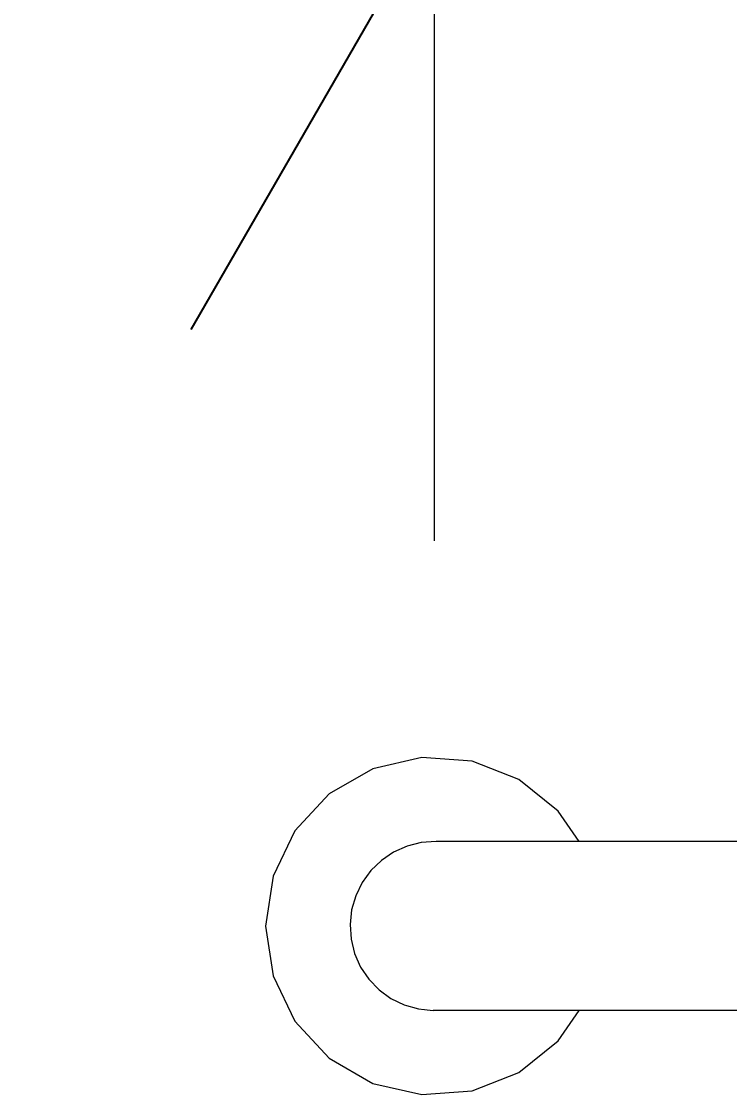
# Model space of a CAD drawing. Header units: millimetres. Extents: x 14397 to 67587, y -11631 to -8348.
# Drawn here: x 15281.1 to 15365, y -10442.4 to -10315.4 of the extents above; entities that cross this region are included whole.
import ezdxf

# ---------------------------------------------------------------- set-up
doc = ezdxf.new("R2010")
doc.units = ezdxf.units.MM
doc.header["$MEASUREMENT"] = 0
doc.linetypes.add('Wipeout_Contour', pattern=[1000, 0, -1000])
doc.layers.add('NewA-Ee_40_20-M_GeneralFFAndEInternalEquipment', color=7, linetype='Continuous')
doc.layers.add('NewA-Zz_20_20-D_DimensionDetail', color=7, linetype='Continuous')
doc.styles.add('GENERATED_STYLE_1', font='')
doc.styles.get('GENERATED_STYLE_1').set_extended_font_data('Arial')
doc.dimstyles.new('GENERATED_STYLE__1', dxfattribs={"dimtxt": 75, "dimasz": 76, "dimexe": 0.18, "dimexo": 300, "dimgap": 0.09, "dimtad": 1, "dimtih": 1, "dimtoh": 1, "dimdec": 0, "dimzin": 0, "dimdsep": 46, "dimtxsty": 'GENERATED_STYLE_1', "dimblk": 'ARROWHEAD_2', "dimblk1": 'ARROWHEAD_2', "dimblk2": 'ARROWHEAD_2', "dimcen": 0.09, "dimclrd": 6, "dimclre": 6, "dimclrt": 7, "dimazin": 0, "dimtfac": 1, "dimtdec": 4, "dimtmove": 0, "dimatfit": 3, "dimfxl": 0, "dimtolj": 1, "dimtzin": 0, "dimarcsym": 0})

# ---------------------------------------------------------------- blocks, each defined once
blk = doc.blocks.new('Section Elem_7_1', base_point=(6197.13, -111297.47))
at = {"color": 254, "linetype": 'Wipeout_Contour', "lineweight": 0, "ltscale": 74237.931093}
blk.add_wipeout([(15358.41, -10412.47), (15357.66, -10412.59), (15368.56, -10412.59), (15368.95, -10412.47)], dxfattribs=at).dxf.layer = 'NewA-Ee_40_20-M_GeneralFFAndEInternalEquipment'
at = {"color": 254, "linetype": 'Wipeout_Contour', "lineweight": 0, "ltscale": 74236.66632}
blk.add_wipeout([(15357.66, -10412.59), (15356.92, -10413.01), (15368.18, -10413.01), (15368.56, -10412.59)], dxfattribs=at).dxf.layer = 'NewA-Ee_40_20-M_GeneralFFAndEInternalEquipment'
at = {"color": 254, "linetype": 'Wipeout_Contour', "lineweight": 0, "ltscale": 74236.141508}
blk.add_wipeout([(15356.22, -10413.72), (15367.82, -10413.72), (15368.18, -10413.01), (15356.92, -10413.01)], dxfattribs=at).dxf.layer = 'NewA-Ee_40_20-M_GeneralFFAndEInternalEquipment'
at = {"color": 254, "linetype": 'Wipeout_Contour', "lineweight": 0, "ltscale": 74204.278618}
blk.add_wipeout([(15347.88, -10412.59), (15357.66, -10412.59), (15358.41, -10412.47), (15348.97, -10412.47)], dxfattribs=at).dxf.layer = 'NewA-Ee_40_20-M_GeneralFFAndEInternalEquipment'
at = {"color": 254, "linetype": 'Wipeout_Contour', "lineweight": 0, "ltscale": 74236.372685}
blk.add_wipeout([(15356.22, -10413.72), (15355.59, -10414.7), (15367.5, -10414.7), (15367.82, -10413.72)], dxfattribs=at).dxf.layer = 'NewA-Ee_40_20-M_GeneralFFAndEInternalEquipment'
at = {"layer": 'NewA-Ee_40_20-M_GeneralFFAndEInternalEquipment', "color": 1, "linetype": 'Continuous', "lineweight": 18}
blk.add_line((15368.95, -10412.47), (15358.41, -10412.47), dxfattribs=at)
at = {"color": 254, "linetype": 'Wipeout_Contour', "lineweight": 0, "ltscale": 74201.86892}
blk.add_wipeout([(15357.66, -10412.59), (15347.88, -10412.59), (15346.82, -10413.01), (15356.92, -10413.01)], dxfattribs=at).dxf.layer = 'NewA-Ee_40_20-M_GeneralFFAndEInternalEquipment'
at = {"color": 254, "linetype": 'Wipeout_Contour', "lineweight": 0, "ltscale": 74237.352942}
blk.add_wipeout([(15367.5, -10414.7), (15355.59, -10414.7), (15355.04, -10415.91), (15367.22, -10415.91)], dxfattribs=at).dxf.layer = 'NewA-Ee_40_20-M_GeneralFFAndEInternalEquipment'
at = {"color": 254, "linetype": 'Wipeout_Contour', "lineweight": 0, "ltscale": 74200.24843}
blk.add_wipeout([(15356.92, -10413.01), (15346.82, -10413.01), (15345.82, -10413.72), (15356.22, -10413.72)], dxfattribs=at).dxf.layer = 'NewA-Ee_40_20-M_GeneralFFAndEInternalEquipment'
at = {"color": 254, "linetype": 'Wipeout_Contour', "lineweight": 0, "ltscale": 74239.052631}
blk.add_wipeout([(15367.22, -10415.91), (15355.04, -10415.91), (15354.6, -10417.32), (15366.99, -10417.32)], dxfattribs=at).dxf.layer = 'NewA-Ee_40_20-M_GeneralFFAndEInternalEquipment'
at = {"color": 254, "linetype": 'Wipeout_Contour', "lineweight": 0, "ltscale": 74175.082065}
blk.add_wipeout([(15348.97, -10412.47), (15341.08, -10412.47), (15339.71, -10412.59), (15347.88, -10412.59)], dxfattribs=at).dxf.layer = 'NewA-Ee_40_20-M_GeneralFFAndEInternalEquipment'
at = {"color": 254, "linetype": 'Wipeout_Contour', "lineweight": 0, "ltscale": 74199.466498}
blk.add_wipeout([(15345.82, -10413.72), (15344.91, -10414.7), (15355.59, -10414.7), (15356.22, -10413.72)], dxfattribs=at).dxf.layer = 'NewA-Ee_40_20-M_GeneralFFAndEInternalEquipment'
at = {"color": 254, "linetype": 'Wipeout_Contour', "lineweight": 0, "ltscale": 74241.420243}
blk.add_wipeout([(15366.99, -10417.32), (15354.6, -10417.32), (15354.26, -10418.88), (15366.82, -10418.88)], dxfattribs=at).dxf.layer = 'NewA-Ee_40_20-M_GeneralFFAndEInternalEquipment'
at = {"layer": 'NewA-Ee_40_20-M_GeneralFFAndEInternalEquipment', "color": 1, "linetype": 'Continuous', "lineweight": 18}
blk.add_line((15358.41, -10412.47), (15348.97, -10412.47), dxfattribs=at)
at = {"color": 254, "linetype": 'Wipeout_Contour', "lineweight": 0, "ltscale": 74171.679194}
blk.add_wipeout([(15339.71, -10412.59), (15338.38, -10413.01), (15346.82, -10413.01), (15347.88, -10412.59)], dxfattribs=at).dxf.layer = 'NewA-Ee_40_20-M_GeneralFFAndEInternalEquipment'
at = {"color": 254, "linetype": 'Wipeout_Contour', "lineweight": 0, "ltscale": 74199.547018}
blk.add_wipeout([(15344.12, -10415.91), (15355.04, -10415.91), (15355.59, -10414.7), (15344.91, -10414.7)], dxfattribs=at).dxf.layer = 'NewA-Ee_40_20-M_GeneralFFAndEInternalEquipment'
at = {"color": 254, "linetype": 'Wipeout_Contour', "lineweight": 0, "ltscale": 74244.383958}
blk.add_wipeout([(15366.82, -10418.88), (15354.26, -10418.88), (15354.05, -10420.56), (15366.71, -10420.56)], dxfattribs=at).dxf.layer = 'NewA-Ee_40_20-M_GeneralFFAndEInternalEquipment'
at = {"color": 254, "linetype": 'Wipeout_Contour', "lineweight": 0, "ltscale": 74169.108252}
blk.add_wipeout([(15337.13, -10413.72), (15345.82, -10413.72), (15346.82, -10413.01), (15338.38, -10413.01)], dxfattribs=at).dxf.layer = 'NewA-Ee_40_20-M_GeneralFFAndEInternalEquipment'
at = {"color": 254, "linetype": 'Wipeout_Contour', "lineweight": 0, "ltscale": 74200.487685}
blk.add_wipeout([(15343.48, -10417.32), (15354.6, -10417.32), (15355.04, -10415.91), (15344.12, -10415.91)], dxfattribs=at).dxf.layer = 'NewA-Ee_40_20-M_GeneralFFAndEInternalEquipment'
at = {"color": 254, "linetype": 'Wipeout_Contour', "lineweight": 0, "ltscale": 74247.853821}
blk.add_wipeout([(15366.71, -10420.56), (15354.05, -10420.56), (15353.97, -10422.29), (15366.67, -10422.29)], dxfattribs=at).dxf.layer = 'NewA-Ee_40_20-M_GeneralFFAndEInternalEquipment'
at = {"color": 254, "linetype": 'Wipeout_Contour', "lineweight": 0, "ltscale": 74151.803085}
blk.add_wipeout([(15335.14, -10412.47), (15333.57, -10412.59), (15339.71, -10412.59), (15341.08, -10412.47)], dxfattribs=at).dxf.layer = 'NewA-Ee_40_20-M_GeneralFFAndEInternalEquipment'
at = {"color": 254, "linetype": 'Wipeout_Contour', "lineweight": 0, "ltscale": 74167.447481}
blk.add_wipeout([(15337.13, -10413.72), (15335.99, -10414.7), (15344.91, -10414.7), (15345.82, -10413.72)], dxfattribs=at).dxf.layer = 'NewA-Ee_40_20-M_GeneralFFAndEInternalEquipment'
at = {"color": 254, "linetype": 'Wipeout_Contour', "lineweight": 0, "ltscale": 74202.260047}
blk.add_wipeout([(15343, -10418.88), (15354.26, -10418.88), (15354.6, -10417.32), (15343.48, -10417.32)], dxfattribs=at).dxf.layer = 'NewA-Ee_40_20-M_GeneralFFAndEInternalEquipment'
at = {"color": 254, "linetype": 'Wipeout_Contour', "lineweight": 0, "ltscale": 74251.721077}
blk.add_wipeout([(15366.67, -10422.29), (15353.97, -10422.29), (15354.03, -10424.03), (15366.7, -10424.03)], dxfattribs=at).dxf.layer = 'NewA-Ee_40_20-M_GeneralFFAndEInternalEquipment'
at = {"color": 254, "linetype": 'Wipeout_Contour', "lineweight": 0, "ltscale": 92685.467673}
blk.add_wipeout([(15333.57, -10412.59), (15332.03, -10413.01), (15338.38, -10413.01), (15339.71, -10412.59), (15337.8, -10412.59)], dxfattribs=at).dxf.layer = 'NewA-Ee_40_20-M_GeneralFFAndEInternalEquipment'
at = {"color": 254, "linetype": 'Wipeout_Contour', "lineweight": 0, "ltscale": 74166.747519}
blk.add_wipeout([(15335.99, -10414.7), (15335, -10415.91), (15344.12, -10415.91), (15344.91, -10414.7)], dxfattribs=at).dxf.layer = 'NewA-Ee_40_20-M_GeneralFFAndEInternalEquipment'
at = {"color": 254, "linetype": 'Wipeout_Contour', "lineweight": 0, "ltscale": 74204.810358}
blk.add_wipeout([(15342.7, -10420.56), (15354.05, -10420.56), (15354.26, -10418.88), (15343, -10418.88)], dxfattribs=at).dxf.layer = 'NewA-Ee_40_20-M_GeneralFFAndEInternalEquipment'
at = {"color": 254, "linetype": 'Wipeout_Contour', "lineweight": 0, "ltscale": 74255.866513}
blk.add_wipeout([(15366.7, -10424.03), (15354.03, -10424.03), (15354.21, -10425.72), (15366.79, -10425.72)], dxfattribs=at).dxf.layer = 'NewA-Ee_40_20-M_GeneralFFAndEInternalEquipment'
at = {"color": 254, "linetype": 'Wipeout_Contour', "lineweight": 0, "ltscale": 74144.279646}
blk.add_wipeout([(15330.59, -10413.72), (15337.13, -10413.72), (15338.38, -10413.01), (15332.03, -10413.01)], dxfattribs=at).dxf.layer = 'NewA-Ee_40_20-M_GeneralFFAndEInternalEquipment'
at = {"color": 254, "linetype": 'Wipeout_Contour', "lineweight": 0, "ltscale": 74167.029774}
blk.add_wipeout([(15335, -10415.91), (15334.2, -10417.32), (15343.48, -10417.32), (15344.12, -10415.91)], dxfattribs=at).dxf.layer = 'NewA-Ee_40_20-M_GeneralFFAndEInternalEquipment'
at = {"color": 254, "linetype": 'Wipeout_Contour', "lineweight": 0, "ltscale": 74208.061196}
blk.add_wipeout([(15342.59, -10422.29), (15353.97, -10422.29), (15354.05, -10420.56), (15342.7, -10420.56)], dxfattribs=at).dxf.layer = 'NewA-Ee_40_20-M_GeneralFFAndEInternalEquipment'
at = {"color": 254, "linetype": 'Wipeout_Contour', "lineweight": 0, "ltscale": 74260.169082}
blk.add_wipeout([(15366.79, -10425.72), (15354.21, -10425.72), (15354.52, -10427.32), (15366.95, -10427.32)], dxfattribs=at).dxf.layer = 'NewA-Ee_40_20-M_GeneralFFAndEInternalEquipment'
at = {"color": 254, "linetype": 'Wipeout_Contour', "lineweight": 0, "ltscale": 74135.607144}
blk.add_wipeout([(15331.46, -10412.47), (15329.75, -10412.59), (15333.57, -10412.59), (15335.14, -10412.47)], dxfattribs=at).dxf.layer = 'NewA-Ee_40_20-M_GeneralFFAndEInternalEquipment'
at = {"color": 254, "linetype": 'Wipeout_Contour', "lineweight": 0, "ltscale": 74141.918163}
blk.add_wipeout([(15329.28, -10414.7), (15335.99, -10414.7), (15337.13, -10413.72), (15330.59, -10413.72)], dxfattribs=at).dxf.layer = 'NewA-Ee_40_20-M_GeneralFFAndEInternalEquipment'
at = {"color": 254, "linetype": 'Wipeout_Contour', "lineweight": 0, "ltscale": 74168.285796}
blk.add_wipeout([(15333.6, -10418.88), (15343, -10418.88), (15343.48, -10417.32), (15334.2, -10417.32)], dxfattribs=at).dxf.layer = 'NewA-Ee_40_20-M_GeneralFFAndEInternalEquipment'
at = {"color": 254, "linetype": 'Wipeout_Contour', "lineweight": 0, "ltscale": 74211.910437}
blk.add_wipeout([(15342.59, -10422.29), (15342.66, -10424.03), (15354.03, -10424.03), (15353.97, -10422.29)], dxfattribs=at).dxf.layer = 'NewA-Ee_40_20-M_GeneralFFAndEInternalEquipment'
at = {"color": 254, "linetype": 'Wipeout_Contour', "lineweight": 0, "ltscale": 74264.497884}
blk.add_wipeout([(15366.95, -10427.32), (15354.52, -10427.32), (15354.95, -10428.76), (15367.17, -10428.76)], dxfattribs=at).dxf.layer = 'NewA-Ee_40_20-M_GeneralFFAndEInternalEquipment'
at = {"color": 254, "linetype": 'Wipeout_Contour', "lineweight": 0, "ltscale": 74130.861377}
blk.add_wipeout([(15329.75, -10412.59), (15328.09, -10413.01), (15332.03, -10413.01), (15333.57, -10412.59)], dxfattribs=at).dxf.layer = 'NewA-Ee_40_20-M_GeneralFFAndEInternalEquipment'
at = {"color": 254, "linetype": 'Wipeout_Contour', "lineweight": 0, "ltscale": 74140.595881}
blk.add_wipeout([(15328.14, -10415.91), (15335, -10415.91), (15335.99, -10414.7), (15329.28, -10414.7)], dxfattribs=at).dxf.layer = 'NewA-Ee_40_20-M_GeneralFFAndEInternalEquipment'
at = {"color": 254, "linetype": 'Wipeout_Contour', "lineweight": 0, "ltscale": 74170.477474}
blk.add_wipeout([(15333.6, -10418.88), (15333.22, -10420.56), (15342.7, -10420.56), (15343, -10418.88)], dxfattribs=at).dxf.layer = 'NewA-Ee_40_20-M_GeneralFFAndEInternalEquipment'
at = {"color": 254, "linetype": 'Wipeout_Contour', "lineweight": 0, "ltscale": 74216.239385}
blk.add_wipeout([(15342.66, -10424.03), (15342.93, -10425.72), (15354.21, -10425.72), (15354.03, -10424.03)], dxfattribs=at).dxf.layer = 'NewA-Ee_40_20-M_GeneralFFAndEInternalEquipment'
at = {"color": 254, "linetype": 'Wipeout_Contour', "lineweight": 0, "ltscale": 74268.721221}
blk.add_wipeout([(15367.17, -10428.76), (15354.95, -10428.76), (15355.47, -10430.01), (15367.44, -10430.01)], dxfattribs=at).dxf.layer = 'NewA-Ee_40_20-M_GeneralFFAndEInternalEquipment'
at = {"color": 254, "linetype": 'Wipeout_Contour', "lineweight": 0, "ltscale": 74127.005207}
blk.add_wipeout([(15328.09, -10413.01), (15326.53, -10413.72), (15330.59, -10413.72), (15332.03, -10413.01)], dxfattribs=at).dxf.layer = 'NewA-Ee_40_20-M_GeneralFFAndEInternalEquipment'
at = {"color": 254, "linetype": 'Wipeout_Contour', "lineweight": 0, "ltscale": 74140.353123}
blk.add_wipeout([(15327.21, -10417.32), (15334.2, -10417.32), (15335, -10415.91), (15328.14, -10415.91)], dxfattribs=at).dxf.layer = 'NewA-Ee_40_20-M_GeneralFFAndEInternalEquipment'
at = {"color": 254, "linetype": 'Wipeout_Contour', "lineweight": 0, "ltscale": 74173.538319}
blk.add_wipeout([(15333.22, -10420.56), (15333.08, -10422.29), (15342.59, -10422.29), (15342.7, -10420.56)], dxfattribs=at).dxf.layer = 'NewA-Ee_40_20-M_GeneralFFAndEInternalEquipment'
at = {"color": 254, "linetype": 'Wipeout_Contour', "lineweight": 0, "ltscale": 74220.921383}
blk.add_wipeout([(15342.93, -10425.72), (15343.37, -10427.32), (15354.52, -10427.32), (15354.21, -10425.72)], dxfattribs=at).dxf.layer = 'NewA-Ee_40_20-M_GeneralFFAndEInternalEquipment'
at = {"color": 254, "linetype": 'Wipeout_Contour', "lineweight": 0, "ltscale": 74272.710615}
blk.add_wipeout([(15355.47, -10430.01), (15356.09, -10431.04), (15367.75, -10431.04), (15367.44, -10430.01)], dxfattribs=at).dxf.layer = 'NewA-Ee_40_20-M_GeneralFFAndEInternalEquipment'
at = {"color": 254, "linetype": 'Wipeout_Contour', "lineweight": 0, "ltscale": 74127.318719}
blk.add_wipeout([(15331.46, -10412.47), (15330.21, -10412.47), (15328.47, -10412.59), (15329.75, -10412.59)], dxfattribs=at).dxf.layer = 'NewA-Ee_40_20-M_GeneralFFAndEInternalEquipment'
at = {"color": 254, "linetype": 'Wipeout_Contour', "lineweight": 0, "ltscale": 74124.155989}
blk.add_wipeout([(15326.53, -10413.72), (15325.11, -10414.7), (15329.28, -10414.7), (15330.59, -10413.72)], dxfattribs=at).dxf.layer = 'NewA-Ee_40_20-M_GeneralFFAndEInternalEquipment'
at = {"color": 254, "linetype": 'Wipeout_Contour', "lineweight": 0, "ltscale": 74141.197391}
blk.add_wipeout([(15326.52, -10418.88), (15333.6, -10418.88), (15334.2, -10417.32), (15327.21, -10417.32)], dxfattribs=at).dxf.layer = 'NewA-Ee_40_20-M_GeneralFFAndEInternalEquipment'
at = {"color": 254, "linetype": 'Wipeout_Contour', "lineweight": 0, "ltscale": 74177.371932}
blk.add_wipeout([(15333.08, -10422.29), (15333.17, -10424.03), (15342.66, -10424.03), (15342.59, -10422.29)], dxfattribs=at).dxf.layer = 'NewA-Ee_40_20-M_GeneralFFAndEInternalEquipment'
at = {"color": 254, "linetype": 'Wipeout_Contour', "lineweight": 0, "ltscale": 74225.813979}
blk.add_wipeout([(15343.37, -10427.32), (15343.98, -10428.76), (15354.95, -10428.76), (15354.52, -10427.32)], dxfattribs=at).dxf.layer = 'NewA-Ee_40_20-M_GeneralFFAndEInternalEquipment'
at = {"color": 254, "linetype": 'Wipeout_Contour', "lineweight": 0, "ltscale": 74276.344726}
blk.add_wipeout([(15356.09, -10431.04), (15356.77, -10431.8), (15368.1, -10431.8), (15367.75, -10431.04)], dxfattribs=at).dxf.layer = 'NewA-Ee_40_20-M_GeneralFFAndEInternalEquipment'
at = {"color": 254, "linetype": 'Wipeout_Contour', "lineweight": 0, "ltscale": 74122.308434}
blk.add_wipeout([(15329.75, -10412.59), (15328.47, -10412.59), (15326.78, -10413.01), (15328.09, -10413.01)], dxfattribs=at).dxf.layer = 'NewA-Ee_40_20-M_GeneralFFAndEInternalEquipment'
at = {"color": 254, "linetype": 'Wipeout_Contour', "lineweight": 0, "ltscale": 74122.40048}
blk.add_wipeout([(15325.11, -10414.7), (15323.88, -10415.91), (15328.14, -10415.91), (15329.28, -10414.7)], dxfattribs=at).dxf.layer = 'NewA-Ee_40_20-M_GeneralFFAndEInternalEquipment'
at = {"color": 254, "linetype": 'Wipeout_Contour', "lineweight": 0, "ltscale": 74143.10312}
blk.add_wipeout([(15326.08, -10420.56), (15333.22, -10420.56), (15333.6, -10418.88), (15326.52, -10418.88)], dxfattribs=at).dxf.layer = 'NewA-Ee_40_20-M_GeneralFFAndEInternalEquipment'
at = {"color": 254, "linetype": 'Wipeout_Contour', "lineweight": 0, "ltscale": 74181.86006}
blk.add_wipeout([(15333.17, -10424.03), (15333.5, -10425.72), (15342.93, -10425.72), (15342.66, -10424.03)], dxfattribs=at).dxf.layer = 'NewA-Ee_40_20-M_GeneralFFAndEInternalEquipment'
at = {"color": 254, "linetype": 'Wipeout_Contour', "lineweight": 0, "ltscale": 74230.768329}
blk.add_wipeout([(15343.98, -10428.76), (15344.74, -10430.01), (15355.47, -10430.01), (15354.95, -10428.76)], dxfattribs=at).dxf.layer = 'NewA-Ee_40_20-M_GeneralFFAndEInternalEquipment'
at = {"color": 254, "linetype": 'Wipeout_Contour', "lineweight": 0, "ltscale": 74279.513062}
blk.add_wipeout([(15356.77, -10431.8), (15357.51, -10432.28), (15368.48, -10432.28), (15368.1, -10431.8)], dxfattribs=at).dxf.layer = 'NewA-Ee_40_20-M_GeneralFFAndEInternalEquipment'
at = {"color": 254, "linetype": 'Wipeout_Contour', "lineweight": 0, "ltscale": 74118.198452}
blk.add_wipeout([(15328.09, -10413.01), (15326.78, -10413.01), (15325.18, -10413.72), (15326.53, -10413.72)], dxfattribs=at).dxf.layer = 'NewA-Ee_40_20-M_GeneralFFAndEInternalEquipment'
at = {"color": 254, "linetype": 'Wipeout_Contour', "lineweight": 0, "ltscale": 74121.79219}
blk.add_wipeout([(15328.14, -10415.91), (15323.88, -10415.91), (15322.88, -10417.32), (15327.21, -10417.32)], dxfattribs=at).dxf.layer = 'NewA-Ee_40_20-M_GeneralFFAndEInternalEquipment'
at = {"color": 254, "linetype": 'Wipeout_Contour', "lineweight": 0, "ltscale": 74146.01245}
blk.add_wipeout([(15326.08, -10420.56), (15325.92, -10422.29), (15333.08, -10422.29), (15333.22, -10420.56)], dxfattribs=at).dxf.layer = 'NewA-Ee_40_20-M_GeneralFFAndEInternalEquipment'
at = {"color": 254, "linetype": 'Wipeout_Contour', "lineweight": 0, "ltscale": 74186.871212}
blk.add_wipeout([(15333.5, -10425.72), (15334.06, -10427.32), (15343.37, -10427.32), (15342.93, -10425.72)], dxfattribs=at).dxf.layer = 'NewA-Ee_40_20-M_GeneralFFAndEInternalEquipment'
at = {"color": 254, "linetype": 'Wipeout_Contour', "lineweight": 0, "ltscale": 74235.633736}
blk.add_wipeout([(15355.47, -10430.01), (15344.74, -10430.01), (15345.63, -10431.04), (15356.09, -10431.04)], dxfattribs=at).dxf.layer = 'NewA-Ee_40_20-M_GeneralFFAndEInternalEquipment'
at = {"color": 254, "linetype": 'Wipeout_Contour', "lineweight": 0, "ltscale": 74282.119339}
blk.add_wipeout([(15368.48, -10432.28), (15357.51, -10432.28), (15358.26, -10432.47), (15368.87, -10432.47)], dxfattribs=at).dxf.layer = 'NewA-Ee_40_20-M_GeneralFFAndEInternalEquipment'
at = {"color": 254, "linetype": 'Wipeout_Contour', "lineweight": 0, "ltscale": 74115.11419}
blk.add_wipeout([(15326.53, -10413.72), (15325.18, -10413.72), (15323.74, -10414.7), (15325.11, -10414.7)], dxfattribs=at).dxf.layer = 'NewA-Ee_40_20-M_GeneralFFAndEInternalEquipment'
at = {"color": 254, "linetype": 'Wipeout_Contour', "lineweight": 0, "ltscale": 74122.349742}
blk.add_wipeout([(15327.21, -10417.32), (15322.88, -10417.32), (15322.13, -10418.88), (15326.52, -10418.88)], dxfattribs=at).dxf.layer = 'NewA-Ee_40_20-M_GeneralFFAndEInternalEquipment'
at = {"color": 254, "linetype": 'Wipeout_Contour', "lineweight": 0, "ltscale": 74149.833606}
blk.add_wipeout([(15325.92, -10422.29), (15326.03, -10424.03), (15333.17, -10424.03), (15333.08, -10422.29)], dxfattribs=at).dxf.layer = 'NewA-Ee_40_20-M_GeneralFFAndEInternalEquipment'
at = {"color": 254, "linetype": 'Wipeout_Contour', "lineweight": 0, "ltscale": 74192.252896}
blk.add_wipeout([(15343.37, -10427.32), (15334.06, -10427.32), (15334.83, -10428.76), (15343.98, -10428.76)], dxfattribs=at).dxf.layer = 'NewA-Ee_40_20-M_GeneralFFAndEInternalEquipment'
at = {"color": 254, "linetype": 'Wipeout_Contour', "lineweight": 0, "ltscale": 74240.262251}
blk.add_wipeout([(15356.09, -10431.04), (15345.63, -10431.04), (15346.61, -10431.8), (15356.77, -10431.8)], dxfattribs=at).dxf.layer = 'NewA-Ee_40_20-M_GeneralFFAndEInternalEquipment'
at = {"color": 254, "linetype": 'Wipeout_Contour', "lineweight": 0, "ltscale": 74113.149574}
blk.add_wipeout([(15323.74, -10414.7), (15322.49, -10415.91), (15323.88, -10415.91), (15325.11, -10414.7)], dxfattribs=at).dxf.layer = 'NewA-Ee_40_20-M_GeneralFFAndEInternalEquipment'
at = {"color": 254, "linetype": 'Wipeout_Contour', "lineweight": 0, "ltscale": 74124.0563}
blk.add_wipeout([(15326.52, -10418.88), (15322.13, -10418.88), (15321.66, -10420.56), (15326.08, -10420.56)], dxfattribs=at).dxf.layer = 'NewA-Ee_40_20-M_GeneralFFAndEInternalEquipment'
at = {"color": 254, "linetype": 'Wipeout_Contour', "lineweight": 0, "ltscale": 74154.4487}
blk.add_wipeout([(15326.03, -10424.03), (15326.41, -10425.72), (15333.5, -10425.72), (15333.17, -10424.03)], dxfattribs=at).dxf.layer = 'NewA-Ee_40_20-M_GeneralFFAndEInternalEquipment'
at = {"color": 254, "linetype": 'Wipeout_Contour', "lineweight": 0, "ltscale": 74197.841349}
blk.add_wipeout([(15343.98, -10428.76), (15334.83, -10428.76), (15335.78, -10430.01), (15344.74, -10430.01)], dxfattribs=at).dxf.layer = 'NewA-Ee_40_20-M_GeneralFFAndEInternalEquipment'
at = {"color": 254, "linetype": 'Wipeout_Contour', "lineweight": 0, "ltscale": 74244.513176}
blk.add_wipeout([(15356.77, -10431.8), (15346.61, -10431.8), (15347.66, -10432.28), (15357.51, -10432.28)], dxfattribs=at).dxf.layer = 'NewA-Ee_40_20-M_GeneralFFAndEInternalEquipment'
at = {"color": 254, "linetype": 'Wipeout_Contour', "lineweight": 0, "ltscale": 74112.364463}
blk.add_wipeout([(15321.46, -10417.32), (15322.88, -10417.32), (15323.88, -10415.91), (15322.49, -10415.91)], dxfattribs=at).dxf.layer = 'NewA-Ee_40_20-M_GeneralFFAndEInternalEquipment'
at = {"color": 254, "linetype": 'Wipeout_Contour', "lineweight": 0, "ltscale": 74126.860082}
blk.add_wipeout([(15326.08, -10420.56), (15321.66, -10420.56), (15321.48, -10422.29), (15325.92, -10422.29)], dxfattribs=at).dxf.layer = 'NewA-Ee_40_20-M_GeneralFFAndEInternalEquipment'
at = {"color": 254, "linetype": 'Wipeout_Contour', "lineweight": 0, "ltscale": 74159.722315}
blk.add_wipeout([(15326.41, -10425.72), (15327.06, -10427.32), (15334.06, -10427.32), (15333.5, -10425.72)], dxfattribs=at).dxf.layer = 'NewA-Ee_40_20-M_GeneralFFAndEInternalEquipment'
at = {"color": 254, "linetype": 'Wipeout_Contour', "lineweight": 0, "ltscale": 74203.466668}
blk.add_wipeout([(15335.78, -10430.01), (15336.89, -10431.04), (15345.63, -10431.04), (15344.74, -10430.01)], dxfattribs=at).dxf.layer = 'NewA-Ee_40_20-M_GeneralFFAndEInternalEquipment'
at = {"color": 254, "linetype": 'Wipeout_Contour', "lineweight": 0, "ltscale": 74248.257353}
blk.add_wipeout([(15347.66, -10432.28), (15348.75, -10432.47), (15358.26, -10432.47), (15357.51, -10432.28)], dxfattribs=at).dxf.layer = 'NewA-Ee_40_20-M_GeneralFFAndEInternalEquipment'
at = {"layer": 'NewA-Ee_40_20-M_GeneralFFAndEInternalEquipment', "color": 1, "linetype": 'Continuous', "lineweight": 18}
blk.add_line((15368.87, -10432.47), (15358.26, -10432.47), dxfattribs=at)
at = {"color": 254, "linetype": 'Wipeout_Contour', "lineweight": 0, "ltscale": 74112.782859}
blk.add_wipeout([(15321.46, -10417.32), (15320.7, -10418.88), (15322.13, -10418.88), (15322.88, -10417.32)], dxfattribs=at).dxf.layer = 'NewA-Ee_40_20-M_GeneralFFAndEInternalEquipment'
at = {"color": 254, "linetype": 'Wipeout_Contour', "lineweight": 0, "ltscale": 74130.672557}
blk.add_wipeout([(15325.92, -10422.29), (15321.48, -10422.29), (15321.6, -10424.03), (15326.03, -10424.03)], dxfattribs=at).dxf.layer = 'NewA-Ee_40_20-M_GeneralFFAndEInternalEquipment'
at = {"color": 254, "linetype": 'Wipeout_Contour', "lineweight": 0, "ltscale": 74165.493973}
blk.add_wipeout([(15327.06, -10427.32), (15327.94, -10428.76), (15334.83, -10428.76), (15334.06, -10427.32)], dxfattribs=at).dxf.layer = 'NewA-Ee_40_20-M_GeneralFFAndEInternalEquipment'
at = {"color": 254, "linetype": 'Wipeout_Contour', "lineweight": 0, "ltscale": 74208.957791}
blk.add_wipeout([(15336.89, -10431.04), (15338.12, -10431.8), (15346.61, -10431.8), (15345.63, -10431.04)], dxfattribs=at).dxf.layer = 'NewA-Ee_40_20-M_GeneralFFAndEInternalEquipment'
at = {"color": 254, "linetype": 'Wipeout_Contour', "lineweight": 0, "ltscale": 74114.392191}
blk.add_wipeout([(15320.7, -10418.88), (15320.22, -10420.56), (15321.66, -10420.56), (15322.13, -10418.88)], dxfattribs=at).dxf.layer = 'NewA-Ee_40_20-M_GeneralFFAndEInternalEquipment'
at = {"color": 254, "linetype": 'Wipeout_Contour', "lineweight": 0, "ltscale": 74135.376092}
blk.add_wipeout([(15326.03, -10424.03), (15321.6, -10424.03), (15322.01, -10425.72), (15326.41, -10425.72)], dxfattribs=at).dxf.layer = 'NewA-Ee_40_20-M_GeneralFFAndEInternalEquipment'
at = {"color": 254, "linetype": 'Wipeout_Contour', "lineweight": 0, "ltscale": 74171.588086}
blk.add_wipeout([(15327.94, -10428.76), (15329.04, -10430.01), (15335.78, -10430.01), (15334.83, -10428.76)], dxfattribs=at).dxf.layer = 'NewA-Ee_40_20-M_GeneralFFAndEInternalEquipment'
at = {"color": 254, "linetype": 'Wipeout_Contour', "lineweight": 0, "ltscale": 74214.147819}
blk.add_wipeout([(15338.12, -10431.8), (15339.44, -10432.28), (15347.66, -10432.28), (15346.61, -10431.8)], dxfattribs=at).dxf.layer = 'NewA-Ee_40_20-M_GeneralFFAndEInternalEquipment'
at = {"color": 254, "linetype": 'Wipeout_Contour', "lineweight": 0, "ltscale": 74117.14375}
blk.add_wipeout([(15320.22, -10420.56), (15320.03, -10422.29), (15321.48, -10422.29), (15321.66, -10420.56)], dxfattribs=at).dxf.layer = 'NewA-Ee_40_20-M_GeneralFFAndEInternalEquipment'
at = {"color": 254, "linetype": 'Wipeout_Contour', "lineweight": 0, "ltscale": 74140.832522}
blk.add_wipeout([(15326.41, -10425.72), (15322.01, -10425.72), (15322.71, -10427.32), (15327.06, -10427.32)], dxfattribs=at).dxf.layer = 'NewA-Ee_40_20-M_GeneralFFAndEInternalEquipment'
at = {"color": 254, "linetype": 'Wipeout_Contour', "lineweight": 0, "ltscale": 74177.819314}
blk.add_wipeout([(15329.04, -10430.01), (15330.32, -10431.04), (15336.89, -10431.04), (15335.78, -10430.01)], dxfattribs=at).dxf.layer = 'NewA-Ee_40_20-M_GeneralFFAndEInternalEquipment'
at = {"color": 254, "linetype": 'Wipeout_Contour', "lineweight": 0, "ltscale": 74218.879077}
blk.add_wipeout([(15347.66, -10432.28), (15339.44, -10432.28), (15340.81, -10432.47), (15348.75, -10432.47)], dxfattribs=at).dxf.layer = 'NewA-Ee_40_20-M_GeneralFFAndEInternalEquipment'
at = {"layer": 'NewA-Ee_40_20-M_GeneralFFAndEInternalEquipment', "color": 1, "linetype": 'Continuous', "lineweight": 18}
blk.add_line((15358.26, -10432.47), (15348.75, -10432.47), dxfattribs=at)
at = {"color": 254, "linetype": 'Wipeout_Contour', "lineweight": 0, "ltscale": 74120.95177}
blk.add_wipeout([(15320.03, -10422.29), (15320.16, -10424.03), (15321.6, -10424.03), (15321.48, -10422.29)], dxfattribs=at).dxf.layer = 'NewA-Ee_40_20-M_GeneralFFAndEInternalEquipment'
at = {"color": 254, "linetype": 'Wipeout_Contour', "lineweight": 0, "ltscale": 74146.875759}
blk.add_wipeout([(15327.06, -10427.32), (15322.71, -10427.32), (15323.66, -10428.76), (15327.94, -10428.76)], dxfattribs=at).dxf.layer = 'NewA-Ee_40_20-M_GeneralFFAndEInternalEquipment'
at = {"color": 254, "linetype": 'Wipeout_Contour', "lineweight": 0, "ltscale": 74183.998206}
blk.add_wipeout([(15336.89, -10431.04), (15330.32, -10431.04), (15331.74, -10431.8), (15338.12, -10431.8)], dxfattribs=at).dxf.layer = 'NewA-Ee_40_20-M_GeneralFFAndEInternalEquipment'
at = {"color": 254, "linetype": 'Wipeout_Contour', "lineweight": 0, "ltscale": 74125.698851}
blk.add_wipeout([(15320.16, -10424.03), (15320.58, -10425.72), (15322.01, -10425.72), (15321.6, -10424.03)], dxfattribs=at).dxf.layer = 'NewA-Ee_40_20-M_GeneralFFAndEInternalEquipment'
at = {"color": 254, "linetype": 'Wipeout_Contour', "lineweight": 0, "ltscale": 74153.321929}
blk.add_wipeout([(15327.94, -10428.76), (15323.66, -10428.76), (15324.85, -10430.01), (15329.04, -10430.01)], dxfattribs=at).dxf.layer = 'NewA-Ee_40_20-M_GeneralFFAndEInternalEquipment'
at = {"color": 254, "linetype": 'Wipeout_Contour', "lineweight": 0, "ltscale": 74189.93697}
blk.add_wipeout([(15338.12, -10431.8), (15331.74, -10431.8), (15333.26, -10432.28), (15339.44, -10432.28)], dxfattribs=at).dxf.layer = 'NewA-Ee_40_20-M_GeneralFFAndEInternalEquipment'
at = {"color": 254, "linetype": 'Wipeout_Contour', "lineweight": 0, "ltscale": 74131.244258}
blk.add_wipeout([(15320.58, -10425.72), (15321.29, -10427.32), (15322.71, -10427.32), (15322.01, -10425.72)], dxfattribs=at).dxf.layer = 'NewA-Ee_40_20-M_GeneralFFAndEInternalEquipment'
at = {"color": 254, "linetype": 'Wipeout_Contour', "lineweight": 0, "ltscale": 74159.974976}
blk.add_wipeout([(15329.04, -10430.01), (15324.85, -10430.01), (15326.23, -10431.04), (15330.32, -10431.04)], dxfattribs=at).dxf.layer = 'NewA-Ee_40_20-M_GeneralFFAndEInternalEquipment'
at = {"color": 254, "linetype": 'Wipeout_Contour', "lineweight": 0, "ltscale": 74195.45525}
blk.add_wipeout([(15333.26, -10432.28), (15334.83, -10432.47), (15340.81, -10432.47), (15339.44, -10432.28)], dxfattribs=at).dxf.layer = 'NewA-Ee_40_20-M_GeneralFFAndEInternalEquipment'
at = {"color": 254, "linetype": 'Wipeout_Contour', "lineweight": 0, "ltscale": 74137.419045}
blk.add_wipeout([(15321.29, -10427.32), (15322.26, -10428.76), (15323.66, -10428.76), (15322.71, -10427.32)], dxfattribs=at).dxf.layer = 'NewA-Ee_40_20-M_GeneralFFAndEInternalEquipment'
at = {"color": 254, "linetype": 'Wipeout_Contour', "lineweight": 0, "ltscale": 74166.632626}
blk.add_wipeout([(15326.23, -10431.04), (15327.77, -10431.8), (15331.74, -10431.8), (15330.32, -10431.04)], dxfattribs=at).dxf.layer = 'NewA-Ee_40_20-M_GeneralFFAndEInternalEquipment'
at = {"color": 254, "linetype": 'Wipeout_Contour', "lineweight": 0, "ltscale": 74144.035288}
blk.add_wipeout([(15323.66, -10428.76), (15322.26, -10428.76), (15323.47, -10430.02), (15324.85, -10430.01)], dxfattribs=at).dxf.layer = 'NewA-Ee_40_20-M_GeneralFFAndEInternalEquipment'
at = {"color": 254, "linetype": 'Wipeout_Contour', "lineweight": 0, "ltscale": 74173.092544}
blk.add_wipeout([(15331.74, -10431.8), (15327.77, -10431.8), (15329.42, -10432.28), (15333.26, -10432.28)], dxfattribs=at).dxf.layer = 'NewA-Ee_40_20-M_GeneralFFAndEInternalEquipment'
at = {"color": 254, "linetype": 'Wipeout_Contour', "lineweight": 0, "ltscale": 74150.891755}
blk.add_wipeout([(15324.85, -10430.01), (15323.47, -10430.02), (15324.88, -10431.04), (15326.23, -10431.04)], dxfattribs=at).dxf.layer = 'NewA-Ee_40_20-M_GeneralFFAndEInternalEquipment'
at = {"color": 254, "linetype": 'Wipeout_Contour', "lineweight": 0, "ltscale": 74179.158476}
blk.add_wipeout([(15333.26, -10432.28), (15329.42, -10432.28), (15331.12, -10432.47), (15334.83, -10432.47)], dxfattribs=at).dxf.layer = 'NewA-Ee_40_20-M_GeneralFFAndEInternalEquipment'
at = {"color": 254, "linetype": 'Wipeout_Contour', "lineweight": 0, "ltscale": 74157.780011}
blk.add_wipeout([(15326.23, -10431.04), (15324.88, -10431.04), (15326.45, -10431.8), (15327.77, -10431.8)], dxfattribs=at).dxf.layer = 'NewA-Ee_40_20-M_GeneralFFAndEInternalEquipment'
at = {"color": 254, "linetype": 'Wipeout_Contour', "lineweight": 0, "ltscale": 74164.490754}
blk.add_wipeout([(15327.77, -10431.8), (15326.45, -10431.8), (15328.13, -10432.28), (15329.42, -10432.28)], dxfattribs=at).dxf.layer = 'NewA-Ee_40_20-M_GeneralFFAndEInternalEquipment'
at = {"color": 254, "linetype": 'Wipeout_Contour', "lineweight": 0, "ltscale": 74170.820303}
blk.add_wipeout([(15329.42, -10432.28), (15328.13, -10432.28), (15329.86, -10432.47), (15331.12, -10432.47)], dxfattribs=at).dxf.layer = 'NewA-Ee_40_20-M_GeneralFFAndEInternalEquipment'
at = {"color": 254, "linetype": 'Wipeout_Contour', "lineweight": 0, "ltscale": 704296.351488}
blk.add_wipeout([(15310.03, -10422.47), (15310.92, -10428.36), (15313.51, -10433.73), (15317.56, -10438.1), (15322.73, -10441.09), (15328.54, -10442.41), (15334.48, -10441.97), (15340.03, -10439.79), (15344.69, -10436.07), (15347.15, -10432.47), (15329.86, -10432.47), (15328.13, -10432.28), (15326.45, -10431.8), (15324.88, -10431.04), (15323.47, -10430.02), (15322.26, -10428.76), (15321.29, -10427.32), (15320.58, -10425.72), (15320.16, -10424.03), (15320.03, -10422.29), (15320.22, -10420.56), (15320.7, -10418.88), (15321.46, -10417.32), (15322.49, -10415.91), (15323.74, -10414.7), (15325.18, -10413.72), (15326.78, -10413.01), (15328.47, -10412.59), (15330.21, -10412.47), (15347.15, -10412.47), (15344.69, -10408.86), (15340.03, -10405.15), (15334.48, -10402.97), (15328.54, -10402.52), (15322.73, -10403.85), (15317.56, -10406.83), (15313.51, -10411.2), (15310.92, -10416.57)], dxfattribs=at).dxf.layer = 'NewA-Ee_40_20-M_GeneralFFAndEInternalEquipment'
at = {"layer": 'NewA-Ee_40_20-M_GeneralFFAndEInternalEquipment', "color": 1, "linetype": 'Continuous', "lineweight": 18}
for p, q in [((15328.54, -10402.52), (15322.73, -10403.85)), ((15334.48, -10402.97), (15328.54, -10402.52)), ((15322.73, -10403.85), (15317.56, -10406.83)), ((15340.03, -10405.15), (15334.48, -10402.97)), ((15344.69, -10408.86), (15340.03, -10405.15)), ((15317.56, -10406.83), (15313.51, -10411.2)), ((15347.15, -10412.47), (15344.69, -10408.86)), ((15313.51, -10411.2), (15310.92, -10416.57)), ((15328.47, -10412.59), (15326.78, -10413.01)), ((15330.21, -10412.47), (15328.47, -10412.59)), ((15331.46, -10412.47), (15330.21, -10412.47)), ((15335.14, -10412.47), (15331.46, -10412.47)), ((15341.08, -10412.47), (15335.14, -10412.47)), ((15348.97, -10412.47), (15341.08, -10412.47)), ((15325.18, -10413.72), (15323.74, -10414.7)), ((15326.78, -10413.01), (15325.18, -10413.72)), ((15323.74, -10414.7), (15322.49, -10415.91)), ((15310.92, -10416.57), (15310.03, -10422.47)), ((15322.49, -10415.91), (15321.46, -10417.32)), ((15321.46, -10417.32), (15320.7, -10418.88)), ((15320.7, -10418.88), (15320.22, -10420.56)), ((15320.22, -10420.56), (15320.03, -10422.29)), ((15310.03, -10422.47), (15310.92, -10428.36)), ((15320.03, -10422.29), (15320.16, -10424.03)), ((15320.16, -10424.03), (15320.58, -10425.72)), ((15320.16, -10424.03), (15320.16, -10424.03)), ((15320.58, -10425.72), (15321.29, -10427.32)), ((15320.58, -10425.72), (15320.58, -10425.72)), ((15321.29, -10427.32), (15322.26, -10428.76)), ((15321.29, -10427.32), (15321.29, -10427.32)), ((15310.92, -10428.36), (15313.51, -10433.73)), ((15322.26, -10428.76), (15323.47, -10430.02)), ((15322.26, -10428.76), (15322.26, -10428.76)), ((15323.47, -10430.02), (15324.88, -10431.04)), ((15323.47, -10430.02), (15323.47, -10430.02)), ((15323.47, -10430.02), (15323.47, -10430.02)), ((15324.88, -10431.04), (15326.45, -10431.8)), ((15324.88, -10431.04), (15324.88, -10431.04)), ((15326.45, -10431.8), (15328.13, -10432.28)), ((15326.45, -10431.8), (15326.45, -10431.8)), ((15328.13, -10432.28), (15329.86, -10432.47)), ((15328.13, -10432.28), (15328.13, -10432.28)), ((15331.12, -10432.47), (15329.86, -10432.47)), ((15334.83, -10432.47), (15331.12, -10432.47)), ((15340.81, -10432.47), (15334.83, -10432.47)), ((15348.75, -10432.47), (15340.81, -10432.47)), ((15344.69, -10436.07), (15347.15, -10432.47)), ((15313.51, -10433.73), (15317.56, -10438.1)), ((15340.03, -10439.79), (15344.69, -10436.07)), ((15317.56, -10438.1), (15322.73, -10441.09)), ((15334.48, -10441.97), (15340.03, -10439.79)), ((15322.73, -10441.09), (15328.54, -10442.41)), ((15328.54, -10442.41), (15334.48, -10441.97))]:
    blk.add_line(p, q, dxfattribs=at)
blk = doc.blocks.new('*D11', base_point=(6197.13, -111297.47))
at = {"layer": 'NewA-Zz_20_20-D_DimensionDetail', "color": 6, "linetype": 'Continuous', "lineweight": 13}
for p, q in [((15330.03, -10376.87), (15330.03, -10226.87)), ((16245.03, -10376.87), (16245.03, -10226.87)), ((15281.13, -10301.87), (15330.03, -10301.87)), ((15330.03, -10301.87), (16245.03, -10301.87))]:
    blk.add_line(p, q, dxfattribs=at)
at = {"layer": 'NewA-Zz_20_20-D_DimensionDetail', "linetype": 'Continuous'}
for p, q in [((15358.9, -10251.87), (15301.17, -10351.87)), ((16273.9, -10251.87), (16216.17, -10351.87))]:
    blk.add_line(p, q, dxfattribs=at)
at = {"layer": 'NewA-Zz_20_20-D_DimensionDetail', "insert": (15701.73, -10286.87), "char_height": 75, "attachment_point": 7, "style": 'GENERATED_STYLE_1'}
blk.add_mtext('\\A1;{\\fArial|b0|i0|c0|p34;915}', dxfattribs=at)
blk = doc.blocks.new('ARROWHEAD_2')
at = {"color": 0, "linetype": 'Continuous', "lineweight": 0}
for p, q in [((-0.3781, -0.655), (0.3781, 0.655)), ((0, 0), (-1, 0))]:
    blk.add_line(p, q, dxfattribs=at)

msp = doc.modelspace()

# ---------------------------------------------------------------- block references
at = {"layer": 'NewA-Ee_40_20-M_GeneralFFAndEInternalEquipment', "lineweight": 0}
msp.add_blockref('Section Elem_7_1', (6197.13, -111297.47), dxfattribs=at)

# ---------------------------------------------------------------- next in the draw order: dimensions: what is measured, and where the dimension line sits
at = {"layer": 'NewA-Zz_20_20-D_DimensionDetail', "color": 6, "linetype": 'Continuous', "lineweight": 13}
dim = msp.add_linear_dim(base=(16245.03, -10301.87), p1=(15330.03, -10422.47), p2=(16245.03, -10422.47), dimstyle='GENERATED_STYLE__1', dxfattribs=at)
dim.commit()
dim.dimension.update_dxf_attribs({"geometry": '*D11', "text_midpoint": (15790.03, -10249.37), "dimtype": 160})

doc.saveas('drawing.dxf')
